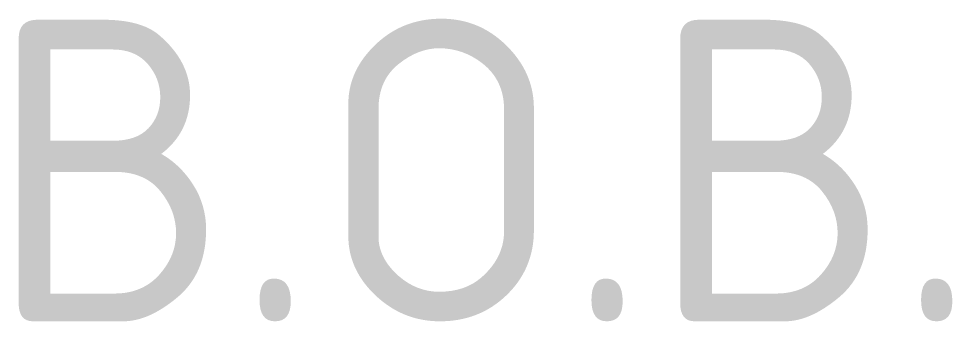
# Model space of a CAD drawing. Extents: x -2.72 to 2.85, y 0.52 to 2.33.
import ezdxf
from ezdxf.enums import TextEntityAlignment as Align

# ---------------------------------------------------------------- set-up
doc = ezdxf.new("R2010")
doc.units = 0
doc.header["$LTSCALE"] = 0.2
doc.styles.add('NLCS-ISO', font='NLCS-ISO.ttf')

msp = doc.modelspace()

# ---------------------------------------------------------------- texts
at = {"ltscale": 0.1, "style": 'NLCS-ISO'}
msp.add_attdef('B.O.B.', text='', height=1.8, dxfattribs=at).set_placement((0.0532, -0.0197), align=Align.BOTTOM_CENTER)

doc.saveas('drawing.dxf')
